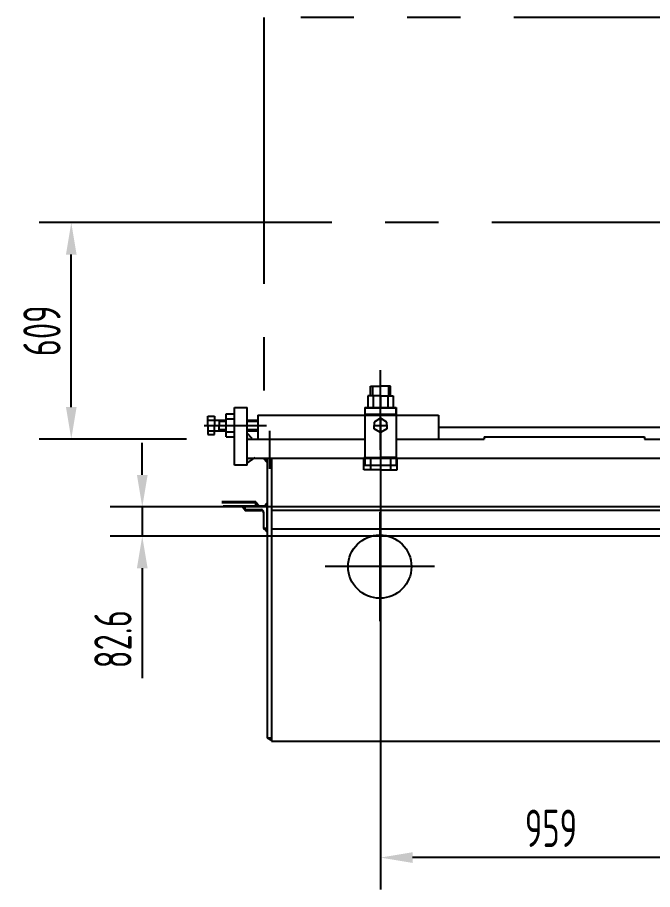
# Model space of a CAD drawing. Header units: millimetres. Extents: x 0 to 12600, y -338 to 8910.
# Drawn here: x 6869 to 8656, y 2950 to 5404 of the extents above; entities that cross this region are included whole.
import ezdxf

# ---------------------------------------------------------------- set-up
doc = ezdxf.new("R2010")
doc.units = ezdxf.units.MM
doc.header["$LTSCALE"] = 300
for name, pattern in [('F', [0.75, 0.5, -0.25]), ('G', [2, 1.25, -0.25, 0.25, -0.25]), ('K', [2.5, 1.25, -0.25, 0.25, -0.25, 0.25, -0.25])]:
    doc.linetypes.add(name, pattern=pattern)
for name, color, linetype in [('01', 7, 'Continuous'), ('02', 1, 'Continuous'), ('04', 2, 'F'), ('05', 142, 'G'), ('07', 6, 'K'), ('08', 1, 'Continuous'), ('11', 3, 'Continuous')]:
    doc.layers.add(name, color=color, linetype=linetype)
doc.styles.get("Standard").update_dxf_attribs({"font": 'isocp', "width": 0.707, "bigfont": 'intecad.shx'})
doc.dimstyles.new('INTE', dxfattribs={"dimscale": 30, "dimtxt": 3.5, "dimasz": 3, "dimexe": 3, "dimexo": 0, "dimgap": 1, "dimtad": 1, "dimdec": 1, "dimdsep": 46, "dimtxsty": 'Standard', "dimcen": 0, "dimclrd": 1, "dimclre": 1, "dimclrt": 3, "dimaunit": 1, "dimadec": 0, "dimazin": 0, "dimtfac": 1, "dimtdec": 1, "dimtmove": 0, "dimatfit": 0, "dimfxl": 1, "dimarcsym": 0})

# ---------------------------------------------------------------- blocks, each defined once
blk = doc.blocks.new('*U11')
at = {"layer": '01'}
for p, q in [((0, 63), (0, 0)), ((0, 63), (6.7, 63)), ((10, 17), (10, 59.7)), ((0, 0), (63, 0)), ((61.5, 10), (17, 10)), ((63, 0), (63, 8.5))]:
    blk.add_line(p, q, dxfattribs=at)
for centre, radius, start, end in [((6.7, 59.7), 3.3, 0.2621, 90), ((17, 17), 7, 180, 269.8782), ((61.5, 8.5), 1.52, 0, 90)]:
    blk.add_arc(centre, radius, start, end, dxfattribs=at)
blk = doc.blocks.new('*D96')
at = {"layer": '08', "color": 1, "lineweight": -2, "ltscale": 2}
for p, q in [((7890.6, 4257), (7890.6, 2950.2)), ((8849.6, 4257), (8849.6, 2950.2)), ((8759.6, 3040.2), (7980.6, 3040.2))]:
    blk.add_line(p, q, dxfattribs=at)
at = {"layer": '08', "color": 1, "ltscale": 2}
for points in [[(7980.6, 3055.2), (7980.6, 3025.2), (7890.6, 3040.2)], [(8759.6, 3055.2), (8759.6, 3025.2), (8849.6, 3040.2)]]:
    blk.add_solid(points, dxfattribs=at)
at = {"layer": 'Defpoints', "color": 0, "ltscale": 2}
for p in [(7890.6, 4257), (8849.6, 4257), (7890.6, 3040.2)]:
    blk.add_point(p, dxfattribs=at)
at = {"layer": '08', "color": 3, "ltscale": 2, "insert": (8370.1, 3122.7), "char_height": 105, "attachment_point": 5}
blk.add_mtext('959', dxfattribs=at)
blk = doc.blocks.new('*U101')
at = {"layer": '01'}
for p, q in [((0, 19.8), (-18, 9.4)), ((-18, 9.4), (-18, 0)), ((-18, -9.4), (-18, 0)), ((18, 9.4), (0, 19.8)), ((18, 0), (18, 9.4)), ((18, 0), (18, -9.4)), ((0, -19.8), (-18, -9.4)), ((18, -9.4), (0, -19.8))]:
    blk.add_line(p, q, dxfattribs=at)
at = {"layer": '05'}
for p, q in [((-19.7, 0), (20.5, 0)), ((0, 21.3), (0, -21))]:
    blk.add_line(p, q, dxfattribs=at)
blk = doc.blocks.new('*U102')
at = {"layer": '01'}
for p, q in [((-34, 0), (-34, 36)), ((-34, 36), (0, 36)), ((0, 36), (0, 0)), ((-34, 21), (0, 21)), ((0, -36), (0, 0)), ((-34, 0), (-34, -36)), ((-34, -21), (0, -21)), ((-34, -36), (0, -36))]:
    blk.add_line(p, q, dxfattribs=at)
at = {"layer": '05'}
blk.add_line((-35.1, 0), (1.1, 0), dxfattribs=at)
blk = doc.blocks.new('*U98')
at = {"layer": '01'}
for p, q in [((0, 63), (0, 0)), ((0, 63), (6.7, 63)), ((10, 17), (10, 59.7)), ((0, 0), (63, 0)), ((61.5, 10), (17, 10)), ((63, 0), (63, 8.5))]:
    blk.add_line(p, q, dxfattribs=at)
for centre, radius, start, end in [((6.7, 59.7), 3.3, 0.2621, 90), ((17, 17), 7, 180, 269.8782), ((61.5, 8.5), 1.52, 0, 90)]:
    blk.add_arc(centre, radius, start, end, dxfattribs=at)
blk = doc.blocks.new('*D138')
at = {"layer": '08', "color": 1, "lineweight": -2, "ltscale": 2}
for p, q in [((7220.4, 4117), (7220.4, 4207)), ((9103.6, 4027), (7130.4, 4027)), ((7220.4, 4027), (7220.4, 3944.5)), ((9103.6, 3944.5), (7130.4, 3944.5)), ((7220.4, 3854.5), (7220.4, 3544.9))]:
    blk.add_line(p, q, dxfattribs=at)
at = {"layer": '08', "color": 1, "ltscale": 2}
for points in [[(7205.4, 4117), (7235.4, 4117), (7220.4, 4027)], [(7205.4, 3854.5), (7235.4, 3854.5), (7220.4, 3944.5)]]:
    blk.add_solid(points, dxfattribs=at)
at = {"layer": 'Defpoints', "color": 0, "ltscale": 2}
for p in [(7220.4, 4027), (9103.6, 4027), (9103.6, 3944.5)]:
    blk.add_point(p, dxfattribs=at)
at = {"layer": '08', "color": 3, "ltscale": 2, "insert": (7137.9, 3654.7), "char_height": 105, "attachment_point": 5, "rotation": 90}
blk.add_mtext('82.6', dxfattribs=at)
blk = doc.blocks.new('*D139')
at = {"layer": '08', "color": 1, "lineweight": -2, "ltscale": 2}
for p, q in [((7344.4, 4827), (6930.7, 4827)), ((7020.7, 4308), (7020.7, 4737)), ((7344.4, 4218), (6930.7, 4218))]:
    blk.add_line(p, q, dxfattribs=at)
at = {"layer": '08', "color": 1, "ltscale": 2}
for points in [[(7005.7, 4737), (7035.7, 4737), (7020.7, 4827)], [(7005.7, 4308), (7035.7, 4308), (7020.7, 4218)]]:
    blk.add_solid(points, dxfattribs=at)
at = {"layer": 'Defpoints', "color": 0, "ltscale": 2}
for p in [(7020.7, 4827), (7344.4, 4827), (7344.4, 4218)]:
    blk.add_point(p, dxfattribs=at)
at = {"layer": '08', "color": 3, "ltscale": 2, "insert": (6938.2, 4522.5), "char_height": 105, "attachment_point": 5, "rotation": 90}
blk.add_mtext('609', dxfattribs=at)

msp = doc.modelspace()

# ---------------------------------------------------------------- hatches: boundary and pattern name
at = {"layer": '01', "ltscale": 2}
h = msp.add_hatch(color=256, dxfattribs=at)
h.paths.add_polyline_path([(7538.12, 4166.39), (7515.56, 4166.39), (7515.56, 4150.28)])
h.paths.add_polyline_path([(7515.56, 4234.93), (7515.56, 4220.39), (7528.92, 4220.39)])
msp.add_hatch(color=256, dxfattribs=at).paths.add_polyline_path([(7560.44, 4163.95), (7571.56, 4151.82), (7571.56, 4163.95)])
h = msp.add_hatch(color=256, dxfattribs=at)
h.paths.add_polyline_path([(7508.56, 4020.91), (7508.56, 4029.39), (7501.15, 4029.39)])
h.paths.add_polyline_path([(7540.06, 4041.05), (7540.06, 4029.39), (7548.92, 4029.39)])
h.paths.add_polyline_path([(7562.83, 4029.39), (7571.56, 4029.39), (7571.56, 4038.7)])
h.paths.add_polyline_path([(7571.56, 3966.39), (7564.86, 3966.39), (7571.56, 3959.48)])
h = msp.add_hatch(color=256, dxfattribs=at)
h.paths.add_polyline_path([(7508.56, 4018.47), (7508.56, 4026.95), (7501.15, 4026.95)])
h.paths.add_polyline_path([(7540.06, 4038.61), (7540.06, 4026.95), (7548.92, 4026.95)])
h.paths.add_polyline_path([(7562.83, 4026.95), (7571.56, 4026.95), (7571.56, 4036.26)])
h.paths.add_polyline_path([(7571.56, 3963.95), (7564.86, 3963.95), (7571.56, 3957.05)])
at = {"layer": '01', "linetype": 'Continuous', "ltscale": 2}
msp.add_hatch(color=7, dxfattribs=at).paths.add_polyline_path([(7583.56, 3370.39), (7583.56, 3376.95), (7571.56, 3376.95)])

# ---------------------------------------------------------------- linework, layer by layer
at = {"ltscale": 2}
for p, q in [((7479.56, 4144.64), (7479.56, 4306.68)), ((7515.56, 4144.64), (7515.56, 4306.68)), ((7456.13, 4223.89), (7456.13, 4289.14))]:
    msp.add_line(p, q, dxfattribs=at)
at = {"layer": '01', "ltscale": 2}
for p, q in [((7862.56, 4339.78), (7862.56, 4366.39)), ((7862.56, 4366.39), (7890.56, 4366.39)), ((7918.56, 4366.39), (7890.56, 4366.39)), ((7918.56, 4339.78), (7918.56, 4366.39)), ((7479.56, 4306.68), (7515.56, 4306.68)), ((7405.24, 4281.94), (7423.94, 4281.94)), ((7405.24, 4256.51), (7405.24, 4281.94)), ((7405.24, 4271.51), (7423.94, 4271.51)), ((7423.94, 4281.94), (7423.94, 4256.51)), ((7423.94, 4271.51), (7456.13, 4271.51)), ((7436.67, 4271.51), (7436.67, 4256.51)), ((7456.13, 4289.14), (7479.56, 4289.14)), ((7456.13, 4274.96), (7479.56, 4274.96)), ((7515.56, 4271.51), (7545.31, 4271.51)), ((7545.31, 4271.51), (7545.31, 4241.51)), ((7405.24, 4256.51), (7405.24, 4231.09)), ((7423.94, 4231.09), (7423.94, 4256.51)), ((7436.67, 4241.51), (7436.67, 4256.51)), ((7405.24, 4241.51), (7423.94, 4241.51)), ((7405.24, 4231.09), (7423.94, 4231.09)), ((7423.94, 4241.51), (7456.13, 4241.51)), ((7456.13, 4238.06), (7479.56, 4238.06)), ((7456.13, 4223.89), (7479.56, 4223.89)), ((7515.56, 4241.51), (7545.31, 4241.51)), ((7515.56, 4234.93), (7528.92, 4220.39)), ((8182.56, 4223.95), (8633.56, 4223.95)), ((8182.56, 4223.95), (8182.56, 4217.95)), ((8633.56, 4223.95), (8633.56, 4217.95)), ((7515.56, 4166.39), (7515.56, 4220.39)), ((7515.56, 4217.95), (7846.56, 4217.95)), ((7515.56, 4163.95), (7515.56, 4217.95)), ((7934.56, 4217.95), (8182.56, 4217.95)), ((7515.56, 4150.28), (7538.12, 4166.39)), ((7515.56, 4163.95), (9128.56, 4163.95)), ((7560.44, 4163.95), (7571.56, 4151.82)), ((7571.56, 4163.95), (7571.56, 3376.95)), ((7583.56, 4163.95), (7583.56, 3367.95)), ((7515.56, 4144.64), (7479.56, 4144.64)), ((7508.56, 4020.91), (7501.15, 4029.39)), ((7508.56, 4018.47), (7501.15, 4026.95)), ((7540.06, 4041.05), (7548.92, 4029.39)), ((7540.06, 4038.61), (7548.92, 4026.95)), ((7562.83, 4029.39), (7571.56, 4038.7)), ((7562.83, 4026.95), (7571.56, 4036.26)), ((7564.86, 3966.39), (7571.56, 3959.48)), ((7564.86, 3963.95), (7571.56, 3957.05))]:
    msp.add_line(p, q, dxfattribs=at)
at = {"layer": '01', "color": 7, "linetype": 'Continuous', "ltscale": 2}
for p, q in [((7846.45, 4306.68), (7934.56, 4306.68)), ((7846.56, 4306.68), (7846.56, 4144.64)), ((7934.56, 4306.68), (7934.56, 4144.64)), ((8633.56, 4217.95), (8805.56, 4217.95)), ((7846.45, 4144.64), (7934.67, 4144.64)), ((9037.56, 4026.95), (7583.56, 4026.95)), ((9037.56, 4016.95), (7583.56, 4016.95)), ((9027.06, 3963.95), (7583.56, 3963.95)), ((7571.56, 3376.95), (7583.56, 3376.95)), ((7571.56, 3376.95), (7583.56, 3370.39)), ((7583.56, 3367.95), (9063.56, 3367.95))]:
    msp.add_line(p, q, dxfattribs=at)
at = {"layer": '01', "ltscale": 2}
msp.add_circle((7888.56, 3858.95), 89, dxfattribs=at)
at = {"layer": '02', "ltscale": 2}
for p, q in [((7868.16, 4366.39), (7868.16, 4339.78)), ((7912.96, 4366.39), (7912.96, 4339.78)), ((7436.67, 4268.51), (7456.13, 4268.51)), ((7515.56, 4268.51), (7545.31, 4268.51)), ((7436.67, 4244.51), (7456.13, 4244.51)), ((7515.56, 4244.51), (7545.31, 4244.51))]:
    msp.add_line(p, q, dxfattribs=at)
at = {"layer": '04', "color": 2, "linetype": 'F', "ltscale": 2}
for p, q in [((7847.06, 4305.78), (7934.06, 4305.78)), ((7847.06, 4286.78), (7847.06, 4305.78)), ((7934.06, 4305.78), (7934.06, 4286.78)), ((7934.06, 4286.78), (7847.06, 4286.78)), ((7843.78, 4131.39), (7843.78, 4166.39)), ((7843.78, 4166.39), (7890.56, 4166.39)), ((7862.56, 4166.39), (7862.56, 4131.39)), ((7937.34, 4166.39), (7890.56, 4166.39)), ((7918.56, 4166.39), (7918.56, 4131.39)), ((7937.34, 4131.39), (7937.34, 4166.39)), ((7890.56, 4131.39), (7843.78, 4131.39)), ((7890.56, 4131.39), (7937.34, 4131.39))]:
    msp.add_line(p, q, dxfattribs=at)
at = {"layer": '05', "color": 4, "linetype": 'G', "ltscale": 2}
msp.add_line((10153.73, 4826.95), (7307.28, 4826.95), dxfattribs=at)
at = {"layer": '05', "ltscale": 2}
for p, q in [((7890.56, 4187.59), (7890.56, 4411.44)), ((7394.92, 4256.51), (7569.82, 4256.51)), ((7579.56, 4134.26), (7579.56, 4240.97)), ((7888.56, 4012.43), (7888.56, 3705.47)), ((8042.04, 3858.95), (7735.07, 3858.95))]:
    msp.add_line(p, q, dxfattribs=at)
at = {"layer": '07', "color": 6, "linetype": 'K', "ltscale": 2}
for p, q in [((7562.26, 5404.38), (7562.26, 4284.85)), ((9015.98, 5404.38), (7562.26, 5404.38)), ((7545.31, 4284.85), (8054.03, 4284.85)), ((7545.31, 4284.85), (7545.31, 4217.95)), ((8054.03, 4284.85), (8054.03, 4217.95)), ((8686.09, 4250.72), (8054.03, 4250.72)), ((7540.06, 4041.05), (7444.63, 4041.05)), ((7540.06, 4038.61), (7444.63, 4038.61)), ((7508.56, 4029.39), (7447.7, 4029.39)), ((7508.56, 4026.95), (7447.7, 4026.95)), ((7540.06, 4029.39), (7540.06, 4041.05)), ((7540.06, 4026.95), (7540.06, 4038.61))]:
    msp.add_line(p, q, dxfattribs=at)

# ---------------------------------------------------------------- block references
at = {"layer": '05', "ltscale": 2, "rotation": 180}
for name, p in [('*U98', (7571.56, 4029.39)), ('*U11', (7571.56, 4026.95))]:
    msp.add_blockref(name, p, dxfattribs=at)
at = {"layer": '07', "ltscale": 2, "rotation": 270}
msp.add_blockref('*U102', (7890.56, 4305.78), dxfattribs=at)
at = {"layer": '11', "ltscale": 2}
msp.add_blockref('*U101', (7890.56, 4256.51), dxfattribs=at)

# ---------------------------------------------------------------- dimensions: what is measured, and where the dimension line sits
at = {"layer": '08', "ltscale": 2}
dim = msp.add_linear_dim(base=(7020.7, 4826.95), p1=(7344.43, 4217.95), p2=(7344.43, 4826.95), angle=90, dimstyle='INTE', dxfattribs=at)
dim.commit()
dim.dimension.update_dxf_attribs({"geometry": '*D139', "text_midpoint": (6938.2, 4522.45)})
dim = msp.add_linear_dim(base=(7890.56, 3040.22), p1=(8849.56, 4256.99), p2=(7890.56, 4256.99), dimstyle='INTE', dxfattribs=at)
dim.commit()
dim.dimension.update_dxf_attribs({"geometry": '*D96', "text_midpoint": (8370.06, 3122.72)})
dim = msp.add_linear_dim(base=(7220.44, 4026.95), p1=(9103.56, 3944.45), p2=(9103.56, 4026.95), angle=90, text='82.6', dimstyle='INTE', dxfattribs=at)
dim.commit()
dim.dimension.update_dxf_attribs({"geometry": '*D138', "text_midpoint": (7220.44, 3654.66), "dimtype": 160})

doc.saveas('drawing.dxf')
